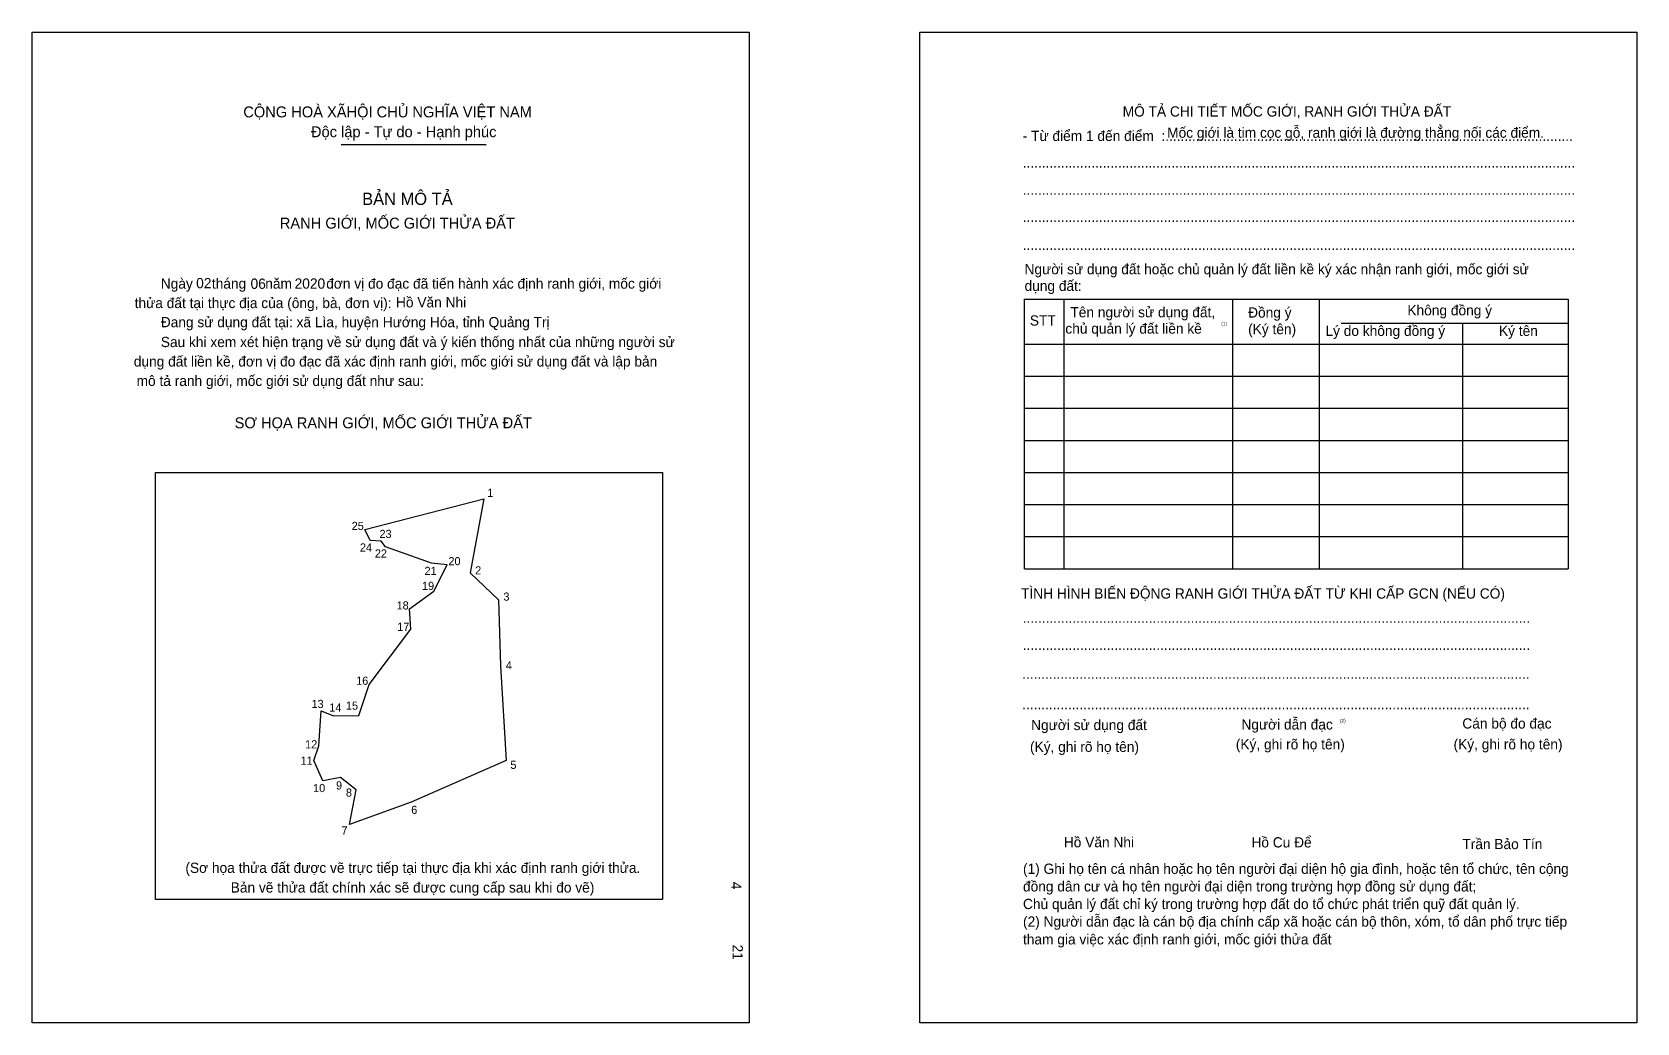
# Model space of a CAD drawing. Extents: x 549876 to 551023, y 1825756 to 1826465.
import ezdxf

# ---------------------------------------------------------------- set-up
doc = ezdxf.new("R2010")
doc.units = 0
for name, color, linetype in [('bmtKhungInTrang1', 7, 'Continuous'), ('bmtKhungInTrang2', 7, 'Continuous'), ('bmtNoiDung', 7, 'Continuous'), ('bmtTemplate', 7, 'Continuous'), ('CanhThua', 7, 'Continuous'), ('SoHieuDinhThua', 7, 'Continuous')]:
    doc.layers.add(name, color=color, linetype=linetype)

msp = doc.modelspace()

# ---------------------------------------------------------------- linework, layer by layer
at = {"layer": 'bmtKhungInTrang1'}
msp.add_lwpolyline([(549875.6, 1826464.9), (550388.3, 1826464.9), (550388.3, 1825755.8), (549875.6, 1825755.8)], close=True, dxfattribs=at)
at = {"layer": 'bmtKhungInTrang2'}
msp.add_lwpolyline([(550510.5, 1826464.9), (551023.2, 1826464.9), (551023.2, 1825755.8), (550510.5, 1825755.8)], close=True, dxfattribs=at)
at = {"layer": 'bmtTemplate'}
for p, q in [((550096.5, 1826384.6), (550200.2, 1826384.6)), ((550613.4, 1826273.7), (550613.4, 1826080.9)), ((550734, 1826273.7), (550734, 1826080.9)), ((550796, 1826273.9), (550796, 1826080.9)), ((550974.1, 1826273.7), (550974.1, 1826080.9)), ((550811.8, 1826256.7), (550974.1, 1826256.7)), ((550585.3, 1826241.6), (550974.1, 1826241.6)), ((550585.3, 1826218.6), (550974.1, 1826218.6)), ((550585.3, 1826195.7), (550974.1, 1826195.7)), ((550585.3, 1826172.7), (550974.1, 1826172.7)), ((550585.3, 1826149.8), (550974.1, 1826149.8)), ((550585.3, 1826126.8), (550974.1, 1826126.8)), ((550585.3, 1826103.9), (550974.1, 1826103.9)), ((550585.3, 1826080.9), (550974.1, 1826080.9))]:
    msp.add_line(p, q, dxfattribs=at)
for points in [[(550585, 1826273.7), (550974.1, 1826273.7)], [(550585, 1826273.7), (550585, 1826080.9)], [(550898.5, 1826256.5), (550898.5, 1826080.9)]]:
    msp.add_lwpolyline(points, dxfattribs=at)
msp.add_lwpolyline([(549963.8, 1825844.1), (549963.8, 1826149.7), (550326.5, 1826149.7), (550326.5, 1825844.1)], close=True, dxfattribs=at)
at = {"layer": 'CanhThua'}
for p, q in [((550113.4, 1826109), (550198.6, 1826131)), ((550198.6, 1826131), (550188.8, 1826077.9)), ((550117.3, 1826101), (550113.4, 1826109)), ((550125.2, 1826100.6), (550117.3, 1826101)), ((550128.3, 1826096.5), (550125.2, 1826100.6)), ((550161.3, 1826084.9), (550128.3, 1826096.5)), ((550172.3, 1826083.6), (550161.3, 1826084.9)), ((550162.9, 1826064.8), (550172.3, 1826083.6)), ((550188.8, 1826077.9), (550209.1, 1826058.6)), ((550145.5, 1826052.2), (550162.9, 1826064.8)), ((550146.4, 1826037.7), (550145.5, 1826052.2)), ((550209.1, 1826058.6), (550210.5, 1826011.5)), ((550116.6, 1825998), (550146.4, 1826037.7)), ((550210.5, 1826011.5), (550214.5, 1825943.6)), ((550109.2, 1825975.8), (550116.6, 1825998)), ((550080.6, 1825954.1), (550082.4, 1825979.2)), ((550082.4, 1825979.2), (550091.2, 1825975.7)), ((550091.2, 1825975.7), (550109.2, 1825975.8)), ((550077.1, 1825943.7), (550080.6, 1825954.1)), ((550083.4, 1825929), (550077.1, 1825943.7)), ((550214.5, 1825943.6), (550146.6, 1825913.7)), ((550096.2, 1825931.5), (550083.4, 1825929)), ((550107.4, 1825922.7), (550096.2, 1825931.5)), ((550102.6, 1825897.9), (550107.4, 1825922.7)), ((550146.6, 1825913.7), (550102.6, 1825897.9))]:
    msp.add_line(p, q, dxfattribs=at)

# ---------------------------------------------------------------- texts
at = {"layer": 'bmtNoiDung'}
for s, p in [('02', (549992.9, 1826281.6)), ('06', (550031.8, 1826281.2)), ('2020', (550063.3, 1826281.3)), ('Hồ Văn Nhi', (550135.8, 1826267.9)), ('Hồ Văn Nhi', (550613.4, 1825881.5))]:
    msp.add_text(s, height=7.34, dxfattribs=at).set_placement(p)
for s, p in [('4', (550375.5, 1825856.8)), ('21', (550376.5, 1825811.9))]:
    msp.add_text(s, height=7.34, rotation=270, dxfattribs=at).set_placement(p)
at = {"layer": 'bmtTemplate'}
for s, height, p in [('CỘNG HOÀ XÃHỘI CHỦ NGHĨA VIỆT NAM', 7.825, (550026.6, 1826403.9)), ('MÔ TẢ CHI TIẾT MỐC GIỚI, RANH GIỚI THỬA ĐẤT', 7.333, (550655.5, 1826404.5)), ('Độc lập - Tự do - Hạnh phúc', 7.825, (550075, 1826389.7)), ('- Từ điểm 1 đến điểm  :...........................................................................................................', 7.333, (550584, 1826387)), ('Mốc giới là tim cọc gỗ, ranh giới là đường thẳng nối các điểm.', 7.333, (550687.3, 1826389.3)), ('.................................................................................................................................................', 7.333, (550584, 1826368)), ('BẢN MÔ TẢ', 8.8, (550111.6, 1826341.2)), ('.................................................................................................................................................', 7.333, (550584, 1826348.5)), ('RANH GIỚI, MỐC GIỚI THỬA ĐẤT', 7.825, (550052.7, 1826324.3)), ('.................................................................................................................................................', 7.333, (550584, 1826329)), ('.................................................................................................................................................', 7.333, (550584, 1826309)), ('Ngày     tháng     năm         đơn vị đo đạc đã tiến hành xác định ranh giới, mốc giới ', 7.336, (549967.6, 1826281.3)), ('Người sử dụng đất hoặc chủ quản lý đất liền kề ký xác nhận ranh giới, mốc giới sử', 7.333, (550585.3, 1826291.6)), ('dụng đất:', 7.33, (550585.3, 1826279.7)), ('thửa đất tại thực địa của (ông, bà, đơn vị):', 7.336, (549948.9, 1826267.4)), ('Tên người sử dụng đất,', 7.333, (550618.1, 1826260.8)), ('Đồng ý', 7.33, (550745.2, 1826260.6)), ('Không đồng ý', 7.333, (550859.1, 1826262.2)), ('Đang sử dụng đất tại: xã Lìa, huyện Hướng Hóa, tỉnh Quảng Trị', 7.336, (549967.6, 1826253.7)), ('STT', 7.33, (550589.1, 1826254.9)), ('chủ quản lý đất liền kề', 7.333, (550614.5, 1826249.1)), ('(1)', 2.45, (550726, 1826255.1)), ('(Ký tên)', 7.33, (550745.2, 1826248.7)), ('Lý do không đồng ý', 7.333, (550800.5, 1826247.5)), ('Ký tên', 7.33, (550924.6, 1826247.5)), ('Sau khi xem xét hiện trạng về sử dụng đất và ý kiến thống nhất của những người sử ', 7.336, (549967.6, 1826239.5)), ('dụng đất liền kề, đơn vị đo đạc đã xác định ranh giới, mốc giới sử dụng đất và lập bản', 7.336, (549948.3, 1826225.6)), ('mô tả ranh giới, mốc giới sử dụng đất như sau:', 7.336, (549950.3, 1826211.7)), ('SƠ HỌA RANH GIỚI, MỐC GIỚI THỬA ĐẤT', 7.825, (550020.4, 1826181.4)), ('TÌNH HÌNH BIẾN ĐỘNG RANH GIỚI THỬA ĐẤT TỪ KHI CẤP GCN (NẾU CÓ)', 7.333, (550582.8, 1826059.5)), ('.....................................................................................................................................', 7.344, (550584, 1826042.2)), ('.....................................................................................................................................', 7.344, (550584, 1826022.7)), ('.....................................................................................................................................', 7.344, (550583.6, 1826002.1)), ('.....................................................................................................................................', 7.344, (550583.6, 1825980.3)), ('Người sử dụng đất', 7.333, (550590, 1825965.4)), ('Người dẫn đạc', 7.333, (550740.4, 1825965.8)), ('(2)', 2.45, (550810.8, 1825970.9)), ('Cán bộ đo đạc', 7.333, (550898.4, 1825966.5)), ('(Ký, ghi rõ họ tên)', 7.333, (550589.2, 1825949.8)), ('(Ký, ghi rõ họ tên)', 7.333, (550736.4, 1825951.6)), ('(Ký, ghi rõ họ tên)', 7.333, (550892.1, 1825951.6)), ('Hồ Cu Để', 7.33, (550747.6, 1825881.4)), ('Trần Bảo Tín', 7.333, (550898.4, 1825880.2)), ('(Sơ họa thửa đất được vẽ trực tiếp tại thực địa khi xác định ranh giới thửa.', 7.336, (549985.2, 1825863.2)), ('(1) Ghi họ tên cá nhân hoặc họ tên người đại diện hộ gia đình, hoặc tên tổ chức, tên cộng', 7.333, (550584.2, 1825862.5)), ('Bản vẽ thửa đất chính xác sẽ được cung cấp sau khi đo vẽ)', 7.336, (550017.6, 1825849.1)), ('đồng dân cư và họ tên người đại diện trong trường hợp đồng sử dụng đất;', 7.333, (550584.2, 1825849.9)), ('Chủ quản lý đất chỉ ký trong trường hợp đất do tổ chức phát triển quỹ đất quản lý.', 7.333, (550584.2, 1825837.3)), ('(2) Người dẫn đạc là cán bộ địa chính cấp xã hoặc cán bộ thôn, xóm, tổ dân phố trực tiếp', 7.333, (550584.2, 1825824.7)), ('tham gia việc xác định ranh giới, mốc giới thửa đất', 7.333, (550584.2, 1825812))]:
    msp.add_text(s, height=height, dxfattribs=at).set_placement(p)
at = {"layer": 'SoHieuDinhThua'}
for s, p in [('1', (550201, 1826132.3)), ('25', (550104.1, 1826108.6)), ('23', (550124, 1826102.9)), ('24', (550110, 1826093.2)), ('22', (550120.7, 1826088.9)), ('21', (550156.2, 1826076.4)), ('20', (550173.3, 1826083.4)), ('2', (550192.4, 1826076.8)), ('19', (550154.4, 1826065.7)), ('3', (550212.6, 1826058)), ('18', (550136.2, 1826051.7)), ('17', (550136.7, 1826036.4)), ('4', (550214.3, 1826008.8)), ('16', (550107.3, 1825997.8)), ('13', (550075.4, 1825981.2)), ('14', (550088.1, 1825978.6)), ('15', (550100, 1825980)), ('12', (550070.8, 1825952.3)), ('11', (550067.5, 1825940.6)), ('5', (550217.6, 1825937.6)), ('10', (550076.5, 1825921)), ('9', (550092.9, 1825922.9)), ('8', (550100, 1825917.8)), ('6', (550146.7, 1825905.4)), ('7', (550096.8, 1825890.6))]:
    msp.add_text(s, height=5.83, dxfattribs=at).set_placement(p)

doc.saveas('drawing.dxf')
